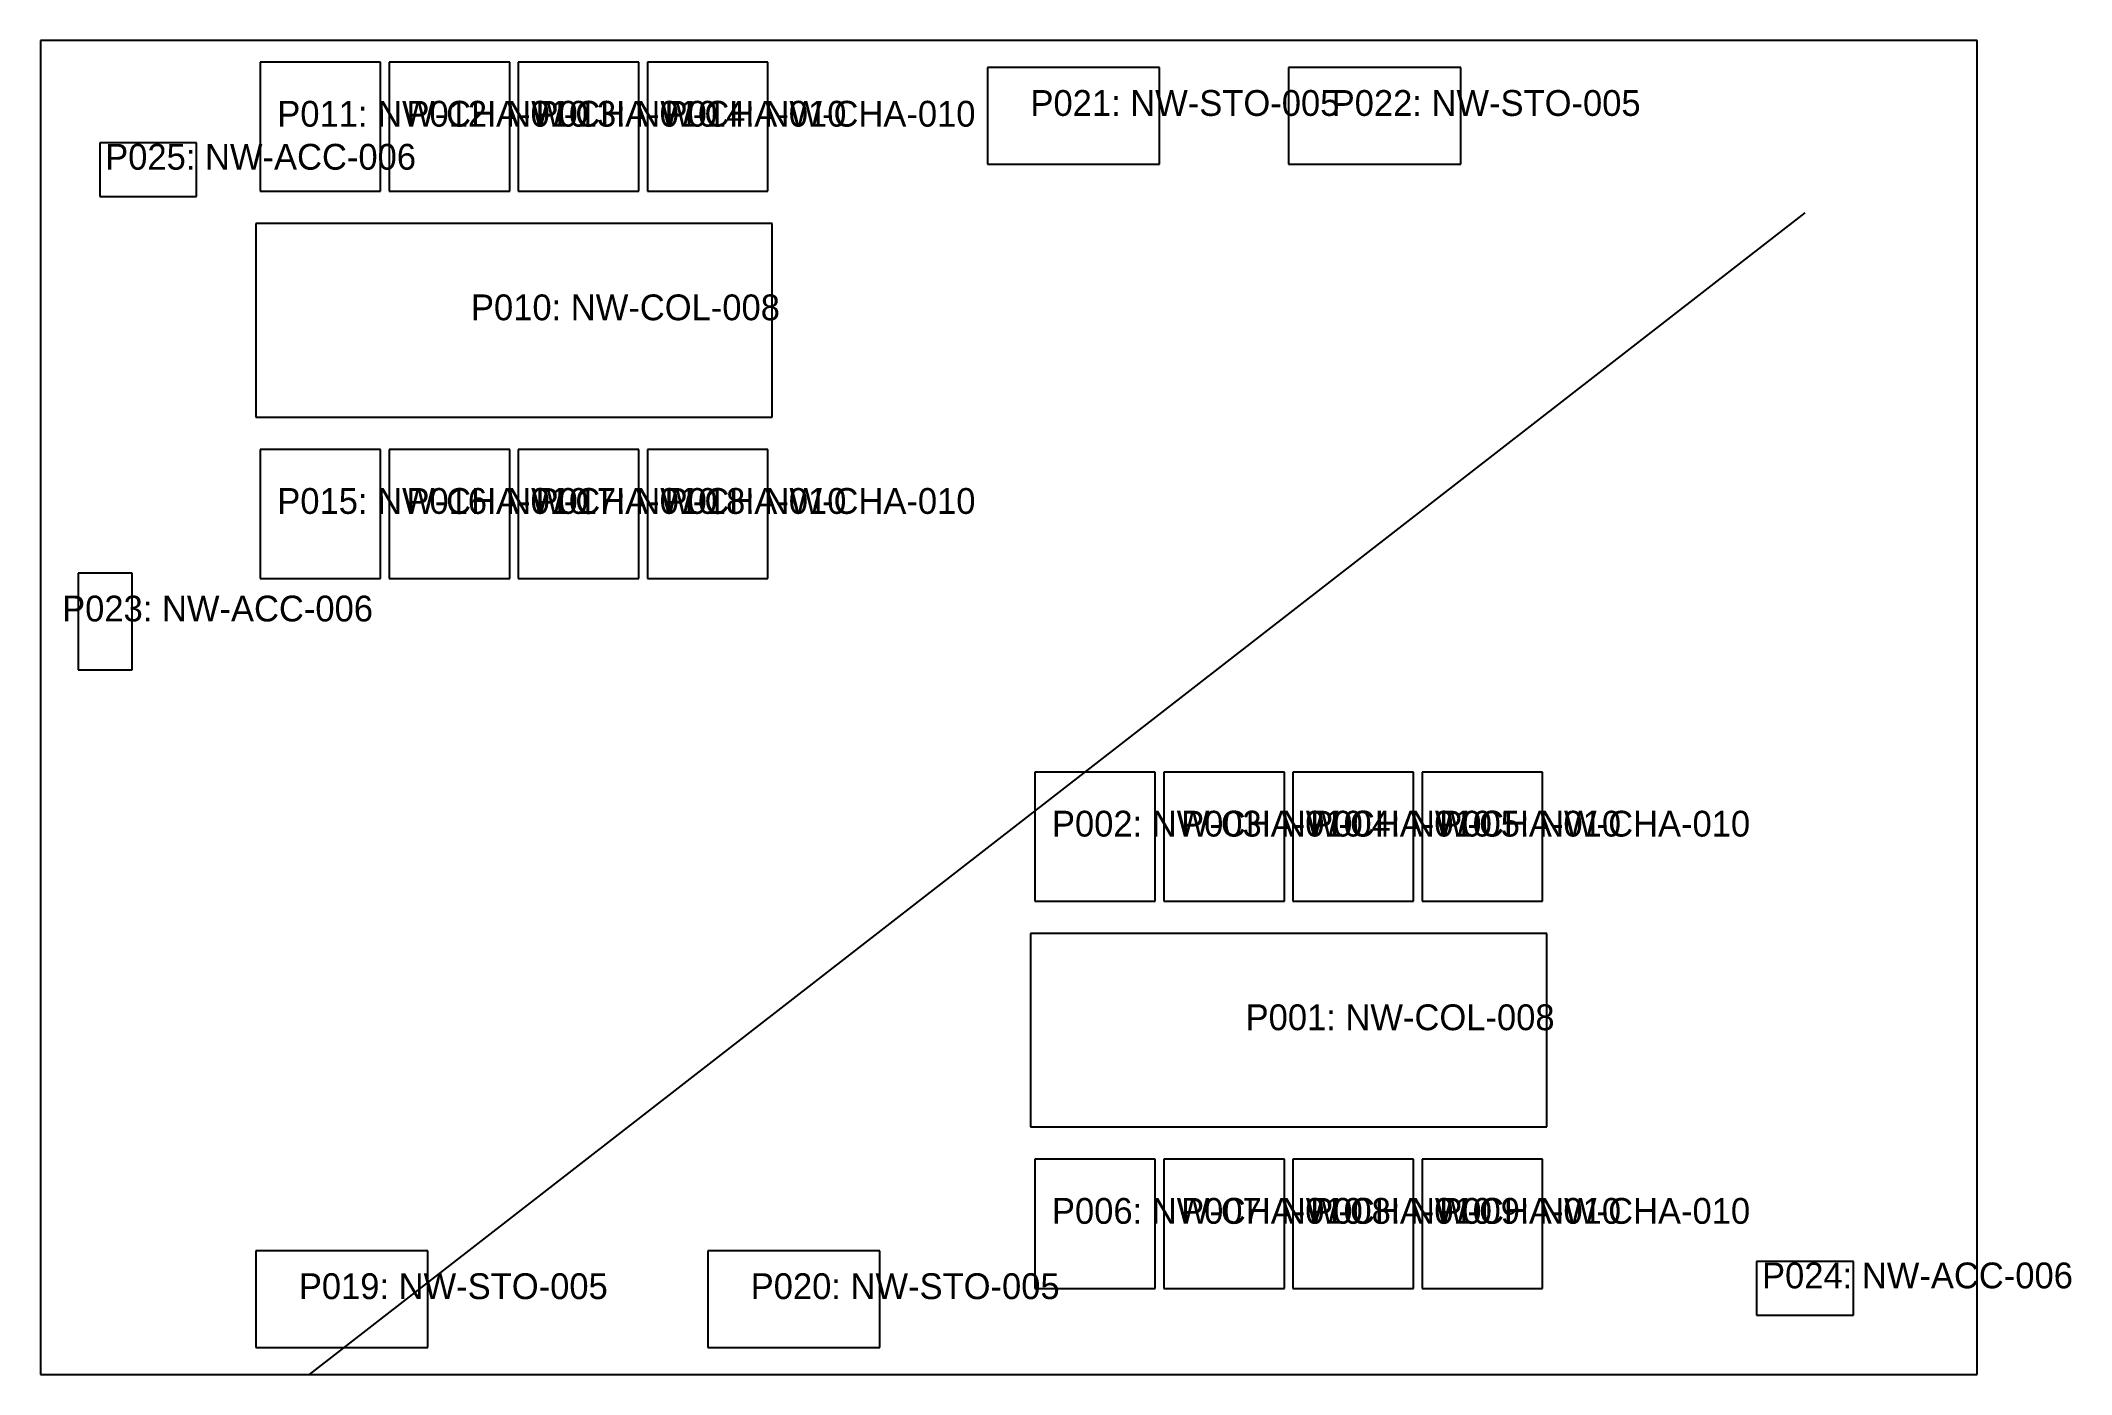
# Model space of a CAD drawing. Extents: x 0 to 9438, y 0 to 6200.
import ezdxf

# ---------------------------------------------------------------- set-up
doc = ezdxf.new("R2010")
doc.units = 0
for name, color, linetype in [('EGRESS', 6, 'Continuous'), ('FURNITURE', 3, 'CONTINUOUS'), ('LABELS', 7, 'CONTINUOUS'), ('ROOM_BOUNDARY', 4, 'CONTINUOUS')]:
    doc.layers.add(name, color=color, linetype=linetype)

msp = doc.modelspace()

# ---------------------------------------------------------------- linework, layer by layer
at = {"layer": 'EGRESS'}
msp.add_line((1250, 0), (8200, 5400), dxfattribs=at)
at = {"layer": 'FURNITURE'}
for p, q in [((1580, 6100), (1020, 6100)), ((1020, 6100), (1020, 5500)), ((1580, 5500), (1580, 6100)), ((2180, 6100), (1620, 6100)), ((1620, 6100), (1620, 5500)), ((2180, 5500), (2180, 6100)), ((2780, 6100), (2220, 6100)), ((2220, 6100), (2220, 5500)), ((2780, 5500), (2780, 6100)), ((3380, 6100), (2820, 6100)), ((2820, 6100), (2820, 5500)), ((3380, 5500), (3380, 6100)), ((5200, 6075), (4400, 6075)), ((4400, 6075), (4400, 5625)), ((5200, 5625), (5200, 6075)), ((6600, 6075), (5800, 6075)), ((5800, 6075), (5800, 5625)), ((6600, 5625), (6600, 6075)), ((725, 5725), (275, 5725)), ((275, 5725), (275, 5475)), ((725, 5475), (725, 5725)), ((4400, 5625), (5200, 5625)), ((5800, 5625), (6600, 5625)), ((275, 5475), (725, 5475)), ((1020, 5500), (1580, 5500)), ((1620, 5500), (2180, 5500)), ((2220, 5500), (2780, 5500)), ((2820, 5500), (3380, 5500)), ((3400, 5350), (1000, 5350)), ((1000, 5350), (1000, 4450)), ((3400, 4450), (3400, 5350)), ((1000, 4450), (3400, 4450)), ((1580, 4300), (1020, 4300)), ((1020, 4300), (1020, 3700)), ((1580, 3700), (1580, 4300)), ((2180, 4300), (1620, 4300)), ((1620, 4300), (1620, 3700)), ((2180, 3700), (2180, 4300)), ((2780, 4300), (2220, 4300)), ((2220, 4300), (2220, 3700)), ((2780, 3700), (2780, 4300)), ((3380, 4300), (2820, 4300)), ((2820, 4300), (2820, 3700)), ((3380, 3700), (3380, 4300)), ((425, 3725), (175, 3725)), ((175, 3725), (175, 3275)), ((425, 3275), (425, 3725)), ((1020, 3700), (1580, 3700)), ((1620, 3700), (2180, 3700)), ((2220, 3700), (2780, 3700)), ((2820, 3700), (3380, 3700)), ((175, 3275), (425, 3275)), ((5180, 2800), (4620, 2800)), ((4620, 2800), (4620, 2200)), ((5180, 2200), (5180, 2800)), ((5780, 2800), (5220, 2800)), ((5220, 2800), (5220, 2200)), ((5780, 2200), (5780, 2800)), ((6380, 2800), (5820, 2800)), ((5820, 2800), (5820, 2200)), ((6380, 2200), (6380, 2800)), ((6980, 2800), (6420, 2800)), ((6420, 2800), (6420, 2200)), ((6980, 2200), (6980, 2800)), ((4620, 2200), (5180, 2200)), ((5220, 2200), (5780, 2200)), ((5820, 2200), (6380, 2200)), ((6420, 2200), (6980, 2200)), ((7000, 2050), (4600, 2050)), ((4600, 2050), (4600, 1150)), ((7000, 1150), (7000, 2050)), ((4600, 1150), (7000, 1150)), ((5180, 1000), (4620, 1000)), ((4620, 1000), (4620, 400)), ((5180, 400), (5180, 1000)), ((5780, 1000), (5220, 1000)), ((5220, 1000), (5220, 400)), ((5780, 400), (5780, 1000)), ((6380, 1000), (5820, 1000)), ((5820, 1000), (5820, 400)), ((6380, 400), (6380, 1000)), ((6980, 1000), (6420, 1000)), ((6420, 1000), (6420, 400)), ((6980, 400), (6980, 1000)), ((1800, 575), (1000, 575)), ((1000, 575), (1000, 125)), ((1800, 125), (1800, 575)), ((3900, 575), (3100, 575)), ((3100, 575), (3100, 125)), ((3900, 125), (3900, 575)), ((8425, 525), (7975, 525)), ((7975, 525), (7975, 275)), ((8425, 275), (8425, 525)), ((4620, 400), (5180, 400)), ((5220, 400), (5780, 400)), ((5820, 400), (6380, 400)), ((6420, 400), (6980, 400)), ((7975, 275), (8425, 275)), ((1000, 125), (1800, 125)), ((3100, 125), (3900, 125))]:
    msp.add_line(p, q, dxfattribs=at)
at = {"layer": 'ROOM_BOUNDARY'}
for p, q in [((9000, 6200), (0, 6200)), ((0, 6200), (0, 0)), ((9000, 0), (9000, 6200)), ((0, 0), (9000, 0))]:
    msp.add_line(p, q, dxfattribs=at)

# ---------------------------------------------------------------- texts
at = {"layer": 'LABELS'}
for s, p in [('P021: NW-STO-005', (4600, 5850)), ('P022: NW-STO-005', (6000, 5850)), ('P011: NW-CHA-010', (1100, 5800)), ('P012: NW-CHA-010', (1700, 5800)), ('P013: NW-CHA-010', (2300, 5800)), ('P014: NW-CHA-010', (2900, 5800)), ('P025: NW-ACC-006', (300, 5600)), ('P010: NW-COL-008', (2000, 4900)), ('P015: NW-CHA-010', (1100, 4000)), ('P016: NW-CHA-010', (1700, 4000)), ('P017: NW-CHA-010', (2300, 4000)), ('P018: NW-CHA-010', (2900, 4000)), ('P023: NW-ACC-006', (100, 3500)), ('P002: NW-CHA-010', (4700, 2500)), ('P003: NW-CHA-010', (5300, 2500)), ('P004: NW-CHA-010', (5900, 2500)), ('P005: NW-CHA-010', (6500, 2500)), ('P001: NW-COL-008', (5600, 1600)), ('P006: NW-CHA-010', (4700, 700)), ('P007: NW-CHA-010', (5300, 700)), ('P008: NW-CHA-010', (5900, 700)), ('P009: NW-CHA-010', (6500, 700)), ('P024: NW-ACC-006', (8000, 400)), ('P019: NW-STO-005', (1200, 350)), ('P020: NW-STO-005', (3300, 350))]:
    msp.add_text(s, height=120, dxfattribs=at).set_placement(p)

doc.saveas('drawing.dxf')
